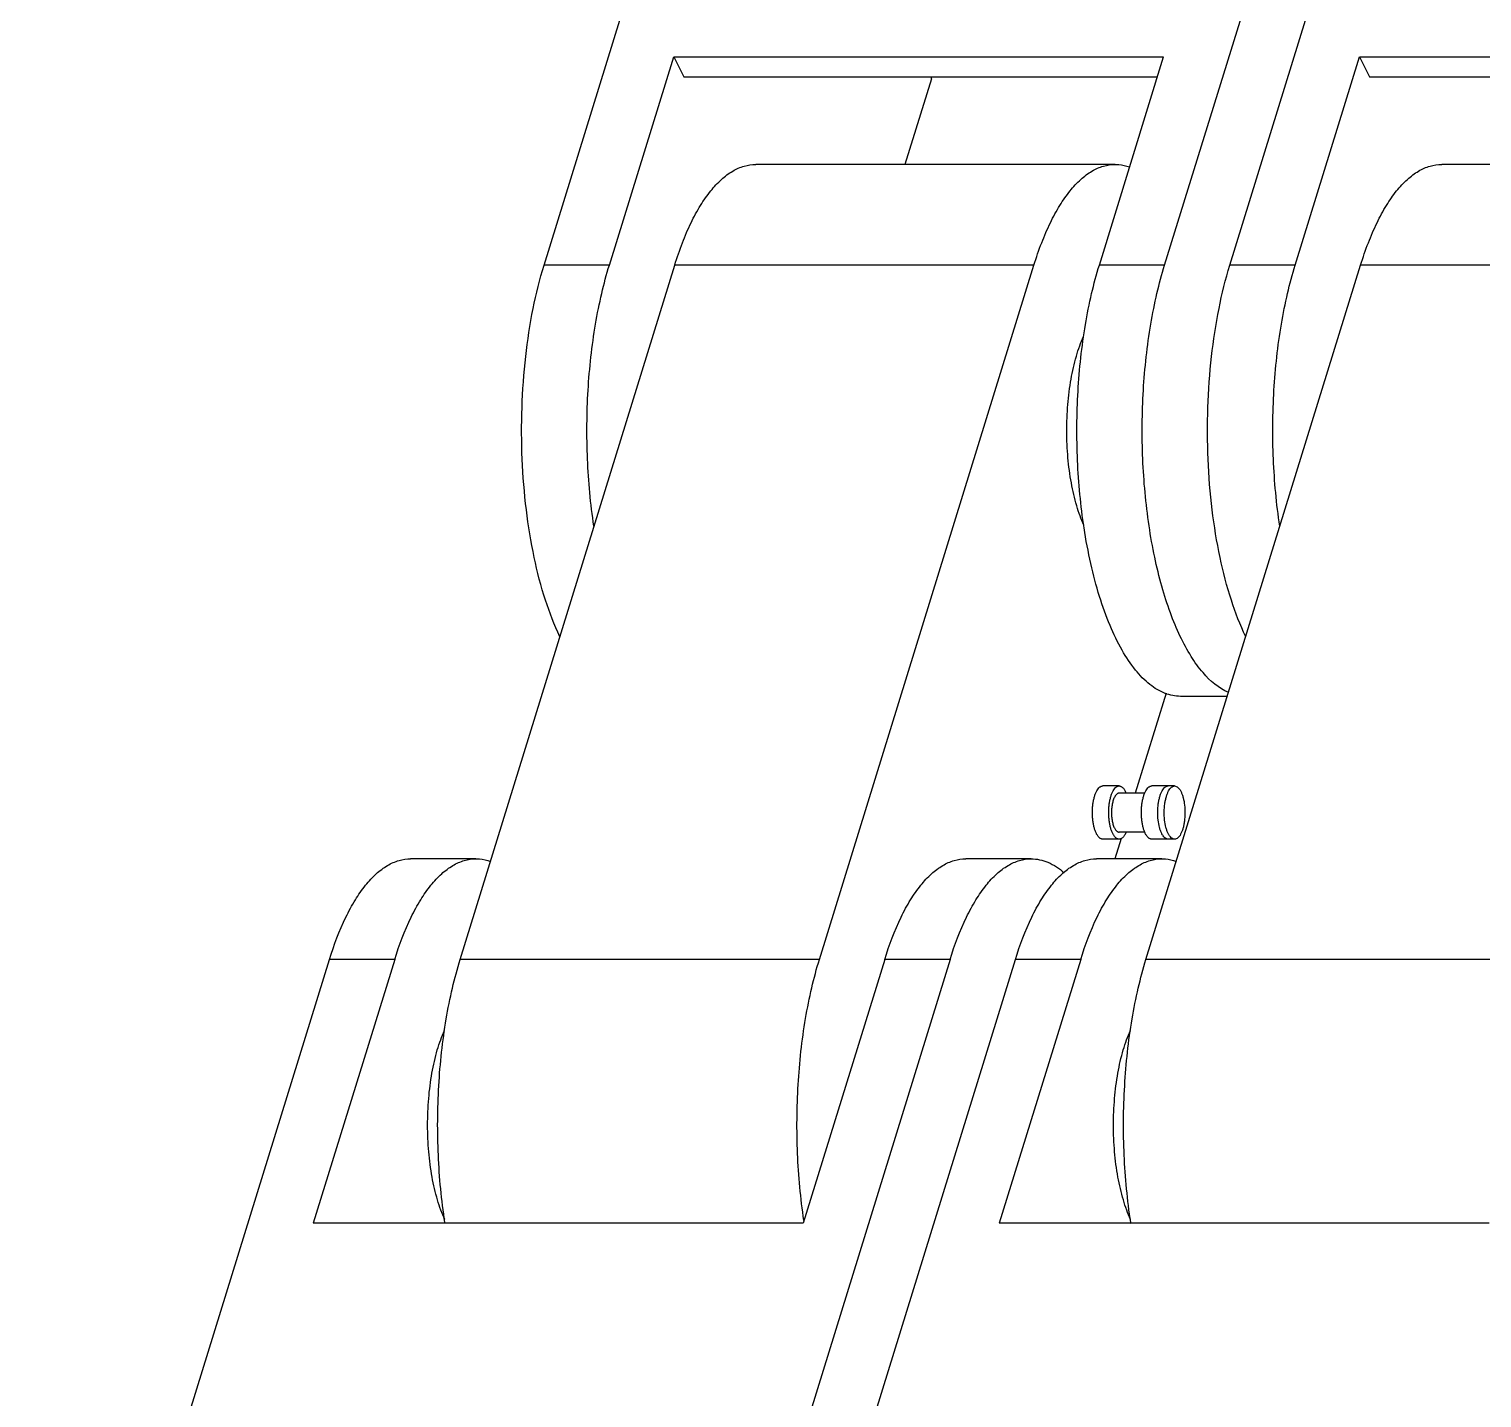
# Model space of a CAD drawing. Header units: inches. Extents: x 0 to 22, y 0 to 17.
# Drawn here: x 14.003 to 15.616, y 13.914 to 15.434 of the extents above; entities that cross this region are included whole.
import ezdxf

# ---------------------------------------------------------------- set-up
doc = ezdxf.new("R2010")
doc.units = ezdxf.units.IN
doc.header["$LTSCALE"] = 1.21
doc.header["$MEASUREMENT"] = 0
doc.layers.get('0').update_dxf_attribs({"linetype": 'CONTINUOUS'})
doc.layers.add('02___PRT_ALL_AXES', color=7, linetype='CONTINUOUS')

msp = doc.modelspace()

# ---------------------------------------------------------------- linework, layer by layer
at = {"color": 7, "linetype": 'Continuous'}
for p, q in [((14.5746, 15.1721), (14.6937, 15.5576)), ((15.2636, 15.1721), (15.3827, 15.5576)), ((15.3361, 15.1721), (15.4552, 15.5576)), ((15.3332, 14.6932), (15.2811, 14.6932)), ((14.0028, 13.3217), (14.3364, 14.4011)), ((14.4089, 14.4011), (14.3183, 14.1081)), ((14.4089, 14.4011), (14.3364, 14.4011)), ((15.0253, 14.4011), (14.7468, 13.4996)), ((14.7643, 13.3217), (15.0979, 14.4011)), ((14.9528, 14.4011), (14.8623, 14.1081)), ((15.0253, 14.4011), (14.9528, 14.4011)), ((15.1704, 14.4011), (15.0799, 14.1081)), ((15.1704, 14.4011), (15.0979, 14.4011)), ((14.8623, 14.1081), (14.3183, 14.1081)), ((15.6238, 14.1081), (15.0799, 14.1081))]:
    msp.add_line(p, q, dxfattribs=at)
for points, knots in [([(14.5921, 14.7594), (14.5859, 14.7725), (14.5748, 14.8014), (14.5626, 14.8487), (14.5541, 14.9011), (14.5496, 14.9568), (14.5494, 15.0137), (14.5534, 15.0696), (14.5614, 15.1225), (14.5697, 15.1562), (14.5746, 15.1721)], [0, 0, 0, 0, 0.103271, 0.220229, 0.347719, 0.481894, 0.618509, 0.753188, 0.881649, 1, 1, 1, 1]), ([(15.3347, 14.6973), (15.3236, 14.702), (15.3083, 14.7154), (15.2921, 14.7381), (15.2801, 14.7605), (15.2693, 14.7866), (15.2599, 14.816), (15.2521, 14.8483), (15.2437, 14.8954), (15.2381, 14.9573), (15.2387, 15.0324), (15.2454, 15.0938), (15.2546, 15.14), (15.2604, 15.1617), (15.2636, 15.1721)], [0, 0, 0, 0, 0.071705, 0.115986, 0.166268, 0.222384, 0.283879, 0.350088, 0.420192, 0.568234, 0.719844, 0.866432, 0.935318, 1, 1, 1, 1]), ([(15.3536, 14.7594), (15.3474, 14.7725), (15.3363, 14.8014), (15.3241, 14.8487), (15.3156, 14.9011), (15.3111, 14.9568), (15.3109, 15.0137), (15.3149, 15.0696), (15.3229, 15.1225), (15.3312, 15.1562), (15.3361, 15.1721)], [0, 0, 0, 0, 0.103271, 0.220229, 0.347719, 0.481894, 0.618509, 0.753188, 0.881649, 1, 1, 1, 1]), ([(15.2421, 14.541), (15.2417, 14.542), (15.2408, 14.5442), (15.2397, 14.5478), (15.2388, 14.5517), (15.2382, 14.556), (15.2378, 14.5604), (15.2378, 14.5649), (15.2379, 14.5694), (15.2384, 14.5738), (15.2391, 14.5779), (15.24, 14.5818), (15.2412, 14.5852), (15.2425, 14.5881), (15.244, 14.5905), (15.2454, 14.592), (15.2466, 14.5929), (15.2475, 14.5933), (15.2484, 14.5936), (15.249, 14.5937), (15.2493, 14.5937)], [0, 0, 0, 0, 0.058449, 0.123508, 0.194155, 0.269115, 0.346943, 0.426092, 0.504966, 0.581979, 0.655611, 0.72447, 0.787357, 0.843355, 0.891958, 0.933277, 0.951537, 0.968491, 0.984497, 1, 1, 1, 1]), ([(15.2493, 14.5346), (15.249, 14.5346), (15.2483, 14.5347), (15.2473, 14.535), (15.2464, 14.5355), (15.2455, 14.5362), (15.2446, 14.5372), (15.2434, 14.5387), (15.2426, 14.54), (15.2421, 14.541)], [0, 0, 0, 0, 0.096203, 0.196063, 0.302766, 0.418767, 0.545741, 0.684731, 1, 1, 1, 1]), ([(14.4089, 14.4011), (14.4138, 14.4171), (14.4223, 14.4398), (14.4369, 14.4669), (14.4481, 14.4831), (14.4601, 14.4961), (14.4726, 14.5056), (14.4856, 14.5115), (14.4946, 14.5128), (14.499, 14.5128)], [0, 0, 0, 0, 0.331745, 0.476243, 0.60576, 0.72071, 0.822537, 0.914128, 1, 1, 1, 1]), ([(14.499, 14.5128), (14.5003, 14.5128), (14.5057, 14.5126), (14.5111, 14.5113), (14.515, 14.5099)], [0, 0, 0, 0, 0.246334, 1, 1, 1, 1]), ([(14.9528, 14.4011), (14.9578, 14.4171), (14.9662, 14.4398), (14.9808, 14.4669), (14.9921, 14.4831), (15.004, 14.4961), (15.0165, 14.5056), (15.0295, 14.5115), (15.0385, 14.5128), (15.0429, 14.5128)], [0, 0, 0, 0, 0.331745, 0.476243, 0.60576, 0.72071, 0.822537, 0.914128, 1, 1, 1, 1]), ([(15.0253, 14.4011), (15.0303, 14.4171), (15.0388, 14.4398), (15.0534, 14.4669), (15.0646, 14.4831), (15.0765, 14.4961), (15.089, 14.5056), (15.102, 14.5115), (15.1111, 14.5128), (15.1154, 14.5128)], [0, 0, 0, 0, 0.331745, 0.476243, 0.60576, 0.72071, 0.822537, 0.914128, 1, 1, 1, 1]), ([(15.1154, 14.5128), (15.1185, 14.5128), (15.1249, 14.5121), (15.1378, 14.508), (15.1466, 14.5021), (15.152, 14.4974)], [0, 0, 0, 0, 0.231234, 0.470688, 1, 1, 1, 1]), ([(15.1704, 14.4011), (15.1753, 14.4171), (15.1838, 14.4398), (15.1984, 14.4669), (15.2096, 14.4831), (15.2216, 14.4961), (15.2341, 14.5056), (15.2471, 14.5115), (15.2561, 14.5128), (15.2605, 14.5128)], [0, 0, 0, 0, 0.331745, 0.476243, 0.60576, 0.72071, 0.822537, 0.914128, 1, 1, 1, 1]), ([(15.2605, 14.5128), (15.2618, 14.5128), (15.2673, 14.5126), (15.2726, 14.5113), (15.2765, 14.5099)], [0, 0, 0, 0, 0.246334, 1, 1, 1, 1])]:
    msp.add_open_spline(points, degree=3, knots=knots, dxfattribs=at)
at = {"layer": '02___PRT_ALL_AXES', "color": 7, "linetype": 'Continuous'}
for p, q in [((14.6471, 15.1721), (14.7186, 15.4034)), ((14.7186, 15.4034), (14.7297, 15.3809)), ((14.7186, 15.4034), (15.2625, 15.4034)), ((15.1911, 15.1721), (15.2625, 15.4034)), ((15.4086, 15.1721), (15.4801, 15.4034)), ((15.4801, 15.4034), (15.4912, 15.3809)), ((15.4801, 15.4034), (16.0241, 15.4034)), ((14.7297, 15.3809), (15.2556, 15.3809)), ((15.0046, 15.3789), (14.9752, 15.2838)), ((15.4912, 15.3809), (16.0171, 15.3809)), ((15.2086, 15.2838), (14.8097, 15.2838)), ((15.9701, 15.2838), (15.5712, 15.2838)), ((14.4814, 14.4011), (14.7197, 15.1721)), ((14.6471, 15.1721), (14.5746, 15.1721)), ((15.1185, 15.1721), (14.7197, 15.1721)), ((14.8803, 14.4011), (15.1185, 15.1721)), ((15.2636, 15.1721), (15.1911, 15.1721)), ((15.2429, 14.4011), (15.4812, 15.1721)), ((15.4086, 15.1721), (15.3361, 15.1721)), ((15.8801, 15.1721), (15.4812, 15.1721)), ((15.2653, 14.6969), (15.231, 14.5858)), ((15.213, 14.5937), (15.1949, 14.5937)), ((15.2415, 14.5858), (15.213, 14.5858)), ((15.2747, 14.5937), (15.2493, 14.5937)), ((15.213, 14.5346), (15.1949, 14.5346)), ((15.2153, 14.5352), (15.2084, 14.5128)), ((15.2415, 14.5425), (15.213, 14.5425)), ((15.2747, 14.5346), (15.2493, 14.5346)), ((15.2657, 14.5349), (15.2651, 14.5352)), ((15.2674, 14.5346), (15.2657, 14.5349)), ((14.499, 14.5128), (14.4264, 14.5128)), ((15.1154, 14.5128), (15.0429, 14.5128)), ((15.2605, 14.5128), (15.1879, 14.5128)), ((14.8803, 14.4011), (14.4814, 14.4011)), ((15.6418, 14.4011), (15.2429, 14.4011))]:
    msp.add_line(p, q, dxfattribs=at)
for centre, radius, start, end in [((14.577, 15.4662), 0.4364, 348.4647, 348.7243), ((15.1958, 14.5753), 0.0272, 22.823, 26.1119), ((15.272, 14.5453), 0.0123, 218.4865, 221.8385), ((15.0881, 14.205), 0.6309, 188.7375, 188.8647), ((15.8497, 14.205), 0.6309, 188.7375, 188.8647)]:
    msp.add_arc(centre, radius, start, end, dxfattribs=at)
for points, knots in [([(14.7197, 15.1721), (14.7222, 15.1804), (14.7277, 15.1963), (14.7372, 15.2185), (14.7477, 15.2379), (14.7589, 15.2541), (14.7708, 15.267), (14.7833, 15.2766), (14.7964, 15.2824), (14.8054, 15.2838), (14.8097, 15.2838)], [0, 0, 0, 0, 0.172764, 0.331903, 0.476365, 0.605857, 0.720776, 0.822579, 0.914149, 1, 1, 1, 1]), ([(15.1185, 15.1721), (15.1211, 15.1804), (15.1266, 15.1963), (15.1361, 15.2185), (15.1466, 15.2379), (15.1578, 15.2541), (15.1697, 15.267), (15.1822, 15.2766), (15.1952, 15.2824), (15.2043, 15.2838), (15.2086, 15.2838)], [0, 0, 0, 0, 0.172764, 0.331903, 0.476365, 0.605857, 0.720776, 0.822579, 0.914149, 1, 1, 1, 1]), ([(15.2086, 15.2838), (15.2099, 15.2838), (15.2153, 15.2836), (15.2207, 15.2823), (15.2245, 15.281)], [0, 0, 0, 0, 0.2464, 1, 1, 1, 1]), ([(15.4812, 15.1721), (15.4838, 15.1804), (15.4892, 15.1963), (15.4988, 15.2185), (15.5092, 15.2379), (15.5204, 15.2541), (15.5323, 15.267), (15.5448, 15.2766), (15.5579, 15.2824), (15.5669, 15.2838), (15.5712, 15.2838)], [0, 0, 0, 0, 0.172764, 0.331903, 0.476365, 0.605857, 0.720776, 0.822579, 0.914149, 1, 1, 1, 1]), ([(14.6299, 14.8823), (14.6262, 14.9069), (14.6216, 14.9572), (14.6222, 15.0323), (14.6289, 15.0938), (14.6381, 15.14), (14.6439, 15.1617), (14.6471, 15.1721)], [0, 0, 0, 0, 0.255299, 0.516785, 0.769625, 0.888436, 1, 1, 1, 1]), ([(15.1742, 14.8802), (15.1704, 14.9049), (15.1656, 14.9555), (15.1661, 15.0312), (15.1728, 15.0931), (15.182, 15.1397), (15.1878, 15.1616), (15.1911, 15.1721)], [0, 0, 0, 0, 0.254948, 0.516469, 0.769502, 0.888397, 1, 1, 1, 1]), ([(15.3914, 14.8823), (15.3877, 14.9069), (15.3831, 14.9572), (15.3837, 15.0323), (15.3904, 15.0938), (15.3996, 15.14), (15.4054, 15.1617), (15.4086, 15.1721)], [0, 0, 0, 0, 0.255299, 0.516785, 0.769625, 0.888436, 1, 1, 1, 1]), ([(15.174, 14.8833), (15.1724, 14.8866), (15.1695, 14.8937), (15.1644, 14.9092), (15.1595, 14.9308), (15.1558, 14.9585), (15.1546, 14.9877), (15.1557, 15.0168), (15.1592, 15.0447), (15.164, 15.0664), (15.1691, 15.0821), (15.1719, 15.0892), (15.1735, 15.0926)], [0, 0, 0, 0, 0.051492, 0.10708, 0.22879, 0.361039, 0.498832, 0.636786, 0.769507, 0.891968, 0.948013, 1, 1, 1, 1]), ([(15.2811, 14.6932), (15.2783, 14.6932), (15.2724, 14.6938), (15.2606, 14.6973), (15.2458, 14.7063), (15.2299, 14.723), (15.2152, 14.7452), (15.202, 14.7728), (15.1905, 14.805), (15.181, 14.8413), (15.1762, 14.8669), (15.1742, 14.8802)], [0, 0, 0, 0, 0.037641, 0.076425, 0.161084, 0.260067, 0.37604, 0.509454, 0.659324, 0.823709, 1, 1, 1, 1]), ([(15.1878, 14.541), (15.1873, 14.542), (15.1864, 14.5442), (15.1853, 14.5478), (15.1844, 14.5517), (15.1838, 14.556), (15.1835, 14.5604), (15.1834, 14.5649), (15.1835, 14.5694), (15.184, 14.5738), (15.1847, 14.5779), (15.1856, 14.5818), (15.1868, 14.5852), (15.1881, 14.5881), (15.1896, 14.5905), (15.191, 14.592), (15.1922, 14.5929), (15.1931, 14.5933), (15.194, 14.5936), (15.1946, 14.5937), (15.1949, 14.5937)], [0, 0, 0, 0, 0.058449, 0.123508, 0.194155, 0.269115, 0.346943, 0.426092, 0.504966, 0.581979, 0.655611, 0.72447, 0.787357, 0.843355, 0.891958, 0.933277, 0.951537, 0.968491, 0.984497, 1, 1, 1, 1]), ([(15.2059, 14.541), (15.2054, 14.542), (15.2045, 14.5442), (15.2034, 14.5478), (15.2026, 14.5517), (15.2019, 14.556), (15.2016, 14.5604), (15.2015, 14.5649), (15.2017, 14.5694), (15.2021, 14.5738), (15.2028, 14.5779), (15.2038, 14.5818), (15.2049, 14.5852), (15.2062, 14.5881), (15.2077, 14.5905), (15.2092, 14.592), (15.2104, 14.5929), (15.2112, 14.5933), (15.2121, 14.5936), (15.2127, 14.5937), (15.213, 14.5937)], [0, 0, 0, 0, 0.058449, 0.123508, 0.194155, 0.269115, 0.346943, 0.426092, 0.504966, 0.581979, 0.655611, 0.72447, 0.787357, 0.843356, 0.891958, 0.933277, 0.951537, 0.968491, 0.984497, 1, 1, 1, 1]), ([(15.2096, 14.5839), (15.2092, 14.5835), (15.2086, 14.5825), (15.2077, 14.5809), (15.2069, 14.5791), (15.2062, 14.5769), (15.2056, 14.5746), (15.205, 14.5712), (15.2046, 14.5668), (15.2046, 14.5613), (15.205, 14.5569), (15.2057, 14.5535), (15.2062, 14.5512), (15.2069, 14.5491), (15.2075, 14.5478), (15.2078, 14.5472)], [0, 0, 0, 0, 0.042224, 0.090116, 0.143534, 0.202064, 0.265097, 0.331881, 0.473145, 0.618291, 0.759314, 0.825895, 0.888671, 0.946914, 1, 1, 1, 1]), ([(15.213, 14.5858), (15.2127, 14.5858), (15.2121, 14.5857), (15.2112, 14.5853), (15.2104, 14.5847), (15.2098, 14.5842), (15.2096, 14.5839)], [0, 0, 0, 0, 0.220718, 0.45449, 0.711882, 1, 1, 1, 1]), ([(15.213, 14.5937), (15.2134, 14.5937), (15.214, 14.5936), (15.215, 14.5933), (15.2159, 14.5927), (15.2169, 14.592), (15.2178, 14.5911), (15.219, 14.5895), (15.2197, 14.5882), (15.2202, 14.5873)], [0, 0, 0, 0, 0.096204, 0.196064, 0.302765, 0.418768, 0.545743, 0.68473, 1, 1, 1, 1]), ([(15.2603, 14.541), (15.2598, 14.542), (15.2589, 14.5442), (15.2574, 14.5491), (15.2562, 14.5561), (15.2558, 14.5649), (15.2563, 14.5723), (15.2572, 14.5779), (15.2582, 14.5818), (15.2593, 14.5852), (15.2606, 14.5881), (15.2621, 14.5905), (15.2638, 14.5923), (15.2655, 14.5934), (15.2668, 14.5937), (15.2674, 14.5937)], [0, 0, 0, 0, 0.058454, 0.123578, 0.269153, 0.426136, 0.582023, 0.655691, 0.724582, 0.787502, 0.843526, 0.892152, 0.933493, 0.968619, 1, 1, 1, 1]), ([(15.2675, 14.541), (15.267, 14.542), (15.2661, 14.5442), (15.2646, 14.5491), (15.2634, 14.5561), (15.263, 14.5649), (15.2635, 14.5723), (15.2645, 14.5779), (15.2654, 14.5818), (15.2666, 14.5852), (15.2679, 14.5881), (15.2694, 14.5905), (15.271, 14.5923), (15.2728, 14.5934), (15.2741, 14.5937), (15.2747, 14.5937)], [0, 0, 0, 0, 0.058454, 0.123578, 0.269153, 0.426136, 0.582023, 0.655691, 0.724582, 0.787502, 0.843526, 0.892152, 0.933493, 0.968619, 1, 1, 1, 1]), ([(15.2747, 14.5937), (15.2753, 14.5937), (15.2767, 14.5933), (15.2786, 14.592), (15.2804, 14.5899), (15.2814, 14.5882), (15.2818, 14.5873)], [0, 0, 0, 0, 0.195444, 0.417877, 0.684183, 1, 1, 1, 1]), ([(15.2818, 14.5873), (15.2823, 14.5863), (15.2832, 14.5841), (15.2847, 14.5791), (15.2859, 14.5722), (15.2864, 14.5634), (15.2858, 14.556), (15.2849, 14.5503), (15.284, 14.5465), (15.2828, 14.5431), (15.2815, 14.5401), (15.28, 14.5378), (15.2783, 14.536), (15.2766, 14.5349), (15.2753, 14.5346), (15.2747, 14.5346)], [0, 0, 0, 0, 0.058454, 0.123578, 0.269153, 0.426136, 0.582023, 0.655691, 0.724582, 0.787502, 0.843526, 0.892152, 0.933493, 0.968619, 1, 1, 1, 1]), ([(15.1949, 14.5346), (15.1946, 14.5346), (15.1939, 14.5347), (15.193, 14.535), (15.192, 14.5355), (15.1911, 14.5362), (15.1902, 14.5372), (15.189, 14.5387), (15.1882, 14.54), (15.1878, 14.541)], [0, 0, 0, 0, 0.096203, 0.196063, 0.302766, 0.418767, 0.545741, 0.684731, 1, 1, 1, 1]), ([(15.213, 14.5346), (15.2127, 14.5346), (15.2121, 14.5347), (15.2111, 14.535), (15.2101, 14.5355), (15.2092, 14.5362), (15.2083, 14.5372), (15.2071, 14.5387), (15.2064, 14.54), (15.2059, 14.541)], [0, 0, 0, 0, 0.096204, 0.196064, 0.302765, 0.418768, 0.545743, 0.68473, 1, 1, 1, 1]), ([(15.2078, 14.5472), (15.2081, 14.5466), (15.2086, 14.5457), (15.2092, 14.5448), (15.2096, 14.5444)], [0, 0, 0, 0, 0.530571, 1, 1, 1, 1]), ([(15.2096, 14.5444), (15.2098, 14.5441), (15.2104, 14.5436), (15.2112, 14.5429), (15.2121, 14.5426), (15.2127, 14.5425), (15.213, 14.5425)], [0, 0, 0, 0, 0.288045, 0.545436, 0.779237, 1, 1, 1, 1]), ([(15.2208, 14.5425), (15.2204, 14.5413), (15.2196, 14.5397), (15.2183, 14.5378), (15.2173, 14.5366), (15.2163, 14.5357), (15.2152, 14.5351), (15.2141, 14.5347), (15.2134, 14.5346), (15.213, 14.5346)], [0, 0, 0, 0, 0.321732, 0.462675, 0.590428, 0.705866, 0.81067, 0.907496, 1, 1, 1, 1]), ([(15.2674, 14.5346), (15.2668, 14.5346), (15.2654, 14.5349), (15.2635, 14.5363), (15.2617, 14.5383), (15.2607, 14.54), (15.2603, 14.541)], [0, 0, 0, 0, 0.195444, 0.417877, 0.684183, 1, 1, 1, 1]), ([(15.2747, 14.5346), (15.274, 14.5346), (15.2726, 14.5349), (15.2707, 14.5363), (15.269, 14.5383), (15.268, 14.54), (15.2675, 14.541)], [0, 0, 0, 0, 0.195444, 0.417877, 0.684183, 1, 1, 1, 1]), ([(14.3364, 14.4011), (14.3413, 14.4171), (14.3498, 14.4398), (14.3644, 14.4669), (14.3756, 14.4831), (14.3875, 14.4961), (14.4, 14.5056), (14.4131, 14.5115), (14.4221, 14.5128), (14.4264, 14.5128)], [0, 0, 0, 0, 0.331746, 0.476246, 0.605758, 0.720711, 0.822535, 0.914128, 1, 1, 1, 1]), ([(15.0979, 14.4011), (15.1028, 14.4171), (15.1113, 14.4398), (15.1259, 14.4669), (15.1371, 14.4831), (15.149, 14.4961), (15.1615, 14.5056), (15.1746, 14.5115), (15.1836, 14.5128), (15.1879, 14.5128)], [0, 0, 0, 0, 0.331746, 0.476246, 0.605758, 0.720711, 0.822535, 0.914128, 1, 1, 1, 1]), ([(14.4645, 14.1091), (14.4607, 14.1339), (14.4559, 14.1845), (14.4564, 14.2601), (14.4631, 14.3221), (14.4723, 14.3687), (14.4782, 14.3906), (14.4814, 14.4011)], [0, 0, 0, 0, 0.25494, 0.516462, 0.769498, 0.888399, 1, 1, 1, 1]), ([(14.8631, 14.1113), (14.8594, 14.1359), (14.8548, 14.1862), (14.8554, 14.2613), (14.8621, 14.3228), (14.8713, 14.369), (14.8771, 14.3907), (14.8803, 14.4011)], [0, 0, 0, 0, 0.255295, 0.516782, 0.769622, 0.888439, 1, 1, 1, 1]), ([(15.226, 14.1091), (15.2222, 14.1339), (15.2174, 14.1845), (15.2179, 14.2601), (15.2246, 14.3221), (15.2338, 14.3687), (15.2397, 14.3906), (15.2429, 14.4011)], [0, 0, 0, 0, 0.25494, 0.516462, 0.769498, 0.888399, 1, 1, 1, 1]), ([(14.4643, 14.1124), (14.4627, 14.1158), (14.4598, 14.1229), (14.4547, 14.1385), (14.4497, 14.1601), (14.4461, 14.188), (14.4449, 14.2172), (14.4461, 14.2464), (14.4496, 14.2743), (14.4545, 14.2961), (14.4596, 14.3117), (14.4625, 14.3188), (14.4641, 14.3222)], [0, 0, 0, 0, 0.051589, 0.107282, 0.229211, 0.361656, 0.499581, 0.637564, 0.77018, 0.892381, 0.948237, 1, 1, 1, 1]), ([(15.2258, 14.1124), (15.2242, 14.1158), (15.2213, 14.1229), (15.2162, 14.1385), (15.2112, 14.1601), (15.2076, 14.188), (15.2064, 14.2172), (15.2076, 14.2464), (15.2111, 14.2743), (15.2161, 14.2961), (15.2211, 14.3117), (15.224, 14.3188), (15.2256, 14.3222)], [0, 0, 0, 0, 0.051589, 0.107282, 0.229211, 0.361656, 0.499581, 0.637564, 0.77018, 0.892381, 0.948237, 1, 1, 1, 1])]:
    msp.add_open_spline(points, degree=3, knots=knots, dxfattribs=at)

doc.saveas('drawing.dxf')
